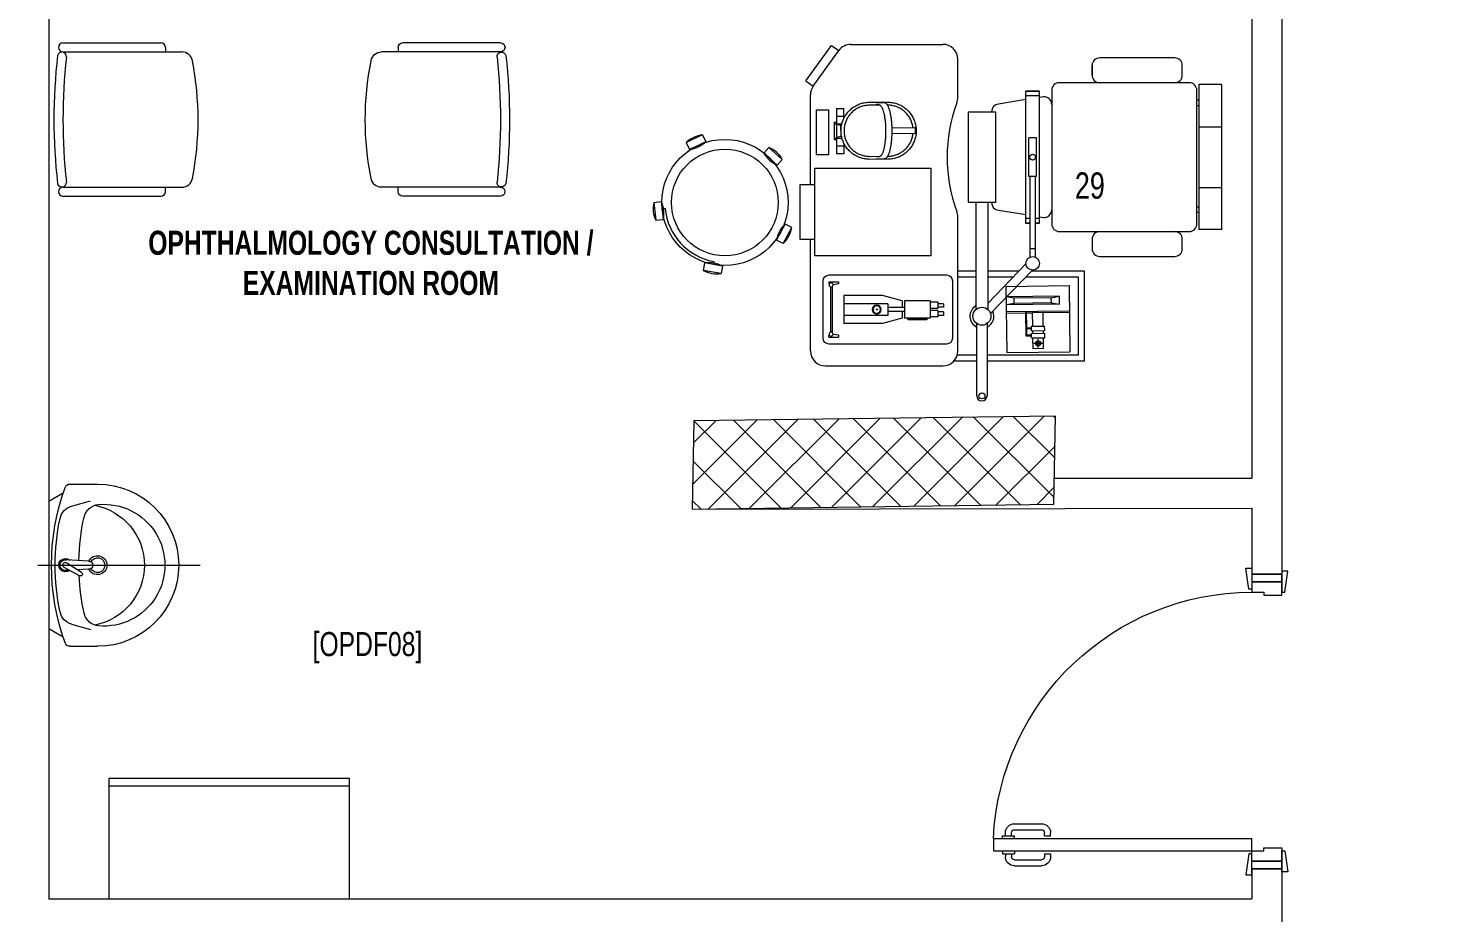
# Model space of a CAD drawing. Extents: x -234346 to 58427, y -132654 to -82394.
# Drawn here: x -61720 to -57017, y -110239 to -107296 of the extents above; entities that cross this region are included whole.
import ezdxf

# ---------------------------------------------------------------- set-up
doc = ezdxf.new("R2010")
doc.units = 0
doc.header["$LTSCALE"] = 8
doc.layers.get('0').update_dxf_attribs({"color": 9, "lineweight": 5})
for name, color, linetype, lineweight in [('72_EGR_BASE_TEXT', 9, 'Continuous', 5), ('72_EGR_EQP_TAG', 9, 'Continuous', 5), ('C-HYDR-CTCH', 9, 'Continuous', 5), ('Hatch', 9, 'Continuous', 5), ('LOADING', 9, 'Continuous', 5), ('SANIT', 9, 'Continuous', 5), ('Structure', 9, 'Continuous', 5), ('Walls', 9, 'Continuous', 5), ('Wooden Joinery', 9, 'Continuous', 5)]:
    doc.layers.add(name, color=color, linetype=linetype, lineweight=lineweight)
doc.layers.add('TME-NON MEDICAL FURNITURE', color=9, linetype='Continuous')
doc.styles.add('X3G_ENTITY_257CFD', font='swisscl.ttf', dxfattribs={"height": 200})
doc.styles.add('X3G_ENTITY_9EC9', font='swisscl.ttf', dxfattribs={"height": 0.2})
doc.styles.add('X3G_ENTITY_9F38', font='swisscl.ttf', dxfattribs={"height": 0.2})

# ---------------------------------------------------------------- blocks, each defined once
blk = doc.blocks.new('A$C72370EFE')
at = {"layer": 'Wooden Joinery'}
for p, q in [((-0.01, -0.04), (-0.02, -0.04)), ((-0.01, -0.03), (-0.01, -0.07)), ((0, -0.03), (-0.01, -0.03)), ((0.04, -0.03), (0.05, -0.03)), ((0.05, -0.03), (0.05, -0.07)), ((0.05, -0.04), (0.06, -0.04)), ((-0.05, -0.07), (-0.05, -0.16)), ((-0.03, -0.07), (-0.03, -0.16)), ((-0.01, -0.06), (-0.02, -0.06)), ((0, -0.07), (-0.01, -0.07)), ((0.04, -0.07), (0.05, -0.07)), ((0.05, -0.06), (0.06, -0.06)), ((0.07, -0.07), (0.07, -0.16)), ((0.09, -0.07), (0.09, -0.16)), ((-0.01, -0.17), (-0.02, -0.17)), ((-0.01, -0.17), (-0.01, -0.19)), ((0.05, -0.17), (0.06, -0.17)), ((0.05, -0.17), (0.05, -0.19)), ((-0.01, -0.19), (-0.02, -0.19)), ((0.05, -0.19), (0.06, -0.19))]:
    blk.add_line(p, q, dxfattribs=at)
for centre, radius, start, end in [((-0.02, -0.07), 0.03, 90, 180), ((0.06, -0.07), 0.03, 0, 90), ((-0.02, -0.07), 0.01, 90, 180), ((0.06, -0.07), 0.01, 0, 90), ((-0.02, -0.16), 0.03, 180, 270), ((-0.02, -0.16), 0.01, 180, 270), ((0.06, -0.16), 0.01, 270, 0), ((0.06, -0.16), 0.03, 270, 0)]:
    blk.add_arc(centre, radius, start, end, dxfattribs=at)
blk = doc.blocks.new('A$C5DAD61B4')
at = {"layer": 'Wooden Joinery'}
for points in [[(80, 959.1), (80, 969.1), (10, 979.1), (10, 959.1)], [(940, 959.1), (940, 969.1), (1010, 979.1), (1010, 959.1)], [(70, 859.1), (70, 849.1), (0, 839.1), (0, 859.1)], [(120, 859.1), (120, 0), (80, 0), (80, 859.1)], [(950, 859.1), (950, 849.1), (1020, 839.1), (1020, 859.1)]]:
    blk.add_lwpolyline(points, close=True, dxfattribs=at)
for points in [[(45, 859.1), (45, 959.1), (20, 959.1), (20, 859.1), (45, 859.1)], [(45, 859.1), (80, 859.1), (80, 899.1), (90, 899.1), (90, 959.1), (45, 959.1), (45, 859.1)], [(975, 859.1), (940, 859.1), (940, 899.1), (930, 899.1), (930, 959.1), (975, 959.1), (975, 859.1)], [(975, 859.1), (975, 959.1), (1000, 959.1), (1000, 859.1), (975, 859.1)]]:
    blk.add_lwpolyline(points, dxfattribs=at)
blk.add_arc((80, 859.1), 860, 272.666, 0, dxfattribs=at)
at = {"layer": 'Wooden Joinery', "xscale": 999.9999999998854, "yscale": 999.9999999998854, "zscale": 999.9999999998854, "rotation": 180}
blk.add_blockref('A$C72370EFE', (120, 0), dxfattribs=at)
blk = doc.blocks.new('A$C47696aed')
at = {"layer": 'Hatch'}
h = blk.add_hatch(dxfattribs=at)
h.set_pattern_fill('ANSI37', color=256, scale=30)
h.paths.add_polyline_path([(50952.7, 21917.9), (50348.7, 21909.7), (50352.6, 21621.3), (50956.6, 21629.5)])
h.paths.add_polyline_path([(43791.9, 21910.1), (43208.4, 21904.7), (43188.5, 21613.3), (43772, 21618.7)])
h.paths.add_polyline_path([(29414.9, 21902.8), (28815.8, 21898.7), (28810.1, 21605.6), (29409.2, 21609.7)])
h.paths.add_polyline_path([(36600.2, 21904.9), (35999, 21897.4), (35990.7, 21611.8), (36591.9, 21619.3)])
h.paths.add_polyline_path([(22195.7, 21912), (21589.3, 21890.2), (21603.8, 21597.6), (22210.2, 21619.5)])
h.paths.add_polyline_path([(15459.1, 21901.7), (14237.2, 21925.6), (14230.7, 21629.5), (15452.7, 21605.5)])
h.paths.add_polyline_path([(15473.2, 14701.6), (14258.2, 14685.8), (14244.7, 14393.4), (15459.7, 14409.1)])
h.paths.add_polyline_path([(15447.1, 7508.4), (14244, 7492.4), (14238.3, 7199.4), (15441.4, 7215.3)])
h.paths.add_polyline_path([(15465.6, 309.7), (14269, 298.3), (14271.8, 3.8), (15468.5, 15.2)])
h.paths.add_polyline_path([(7830.6, 311.8), (7227.1, 308.1), (7237.7, 22.6), (7841.3, 26.3)])
h.paths.add_polyline_path([(7815.2, 7509.8), (7218.4, 7511.4), (7218.2, 7210.2), (7815.1, 7208.6)])
h.paths.add_polyline_path([(7825.1, 14699.4), (7205.8, 14700.6), (7195.2, 14397.6), (7814.5, 14396.4)])
h.paths.add_polyline_path([(7801.7, 21878.7), (7201.1, 21893.2), (7197.5, 21603.6), (7798.1, 21589.1)])
h.paths.add_polyline_path([(602.6, 21876.9), (0, 21899.6), (1.9, 21611.2), (604.5, 21588.5)])
h.paths.add_polyline_path([(610.4, 7498.6), (8.3, 7491.6), (11.7, 7200), (613.7, 7206.9)])
h.paths.add_polyline_path([(627.9, 303.9), (29.5, 302.9), (34.3, 2.3), (632.7, 3.3)])
h.paths.add_polyline_path([(22214.6, 317.2), (21608.9, 304.3), (21614.6, 3.1), (22220.3, 16)])
h.paths.add_polyline_path([(22208.1, 7509.7), (21613.7, 7492.1), (21615.8, 7195.5), (22210.2, 7213.1)])
h.paths.add_polyline_path([(22199.3, 14717.7), (21600.4, 14710), (21604.4, 14409.9), (22203.4, 14417.6)])
h.paths.add_polyline_path([(29399.7, 14702.4), (28797.7, 14707.1), (28802, 14415), (29403.9, 14410.3)])
h.paths.add_polyline_path([(29403.4, 7519.8), (28799.6, 7502.2), (28813, 7202.1), (29413.1, 7223.2)])
h.paths.add_polyline_path([(29419.5, 303.8), (28815.7, 310.4), (28813.3, 24.7), (29417.2, 18.1)])
h.paths.add_polyline_path([(36618, 314.2), (36020.7, 299.7), (36029.7, 0), (36627, 14.6)])
h.paths.add_polyline_path([(36610.7, 7502.6), (36009.5, 7504.5), (36010.6, 7207.3), (36611.9, 7205.4)])
h.paths.add_polyline_path([(36574.3, 14706.4), (35993.4, 14711.1), (36013.1, 14421.3), (36594, 14416.6)])
h.paths.add_polyline_path([(43777.6, 14705.7), (43180, 14719.4), (43182, 14427.5), (43779.6, 14413.8)])
h.paths.add_polyline_path([(43778.6, 7507.1), (43210.2, 7499.5), (43212, 7205.4), (43780.5, 7213)])
h.paths.add_polyline_path([(43815.7, 310), (43210.4, 307.3), (43211.8, 2.8), (43817, 5.4)])
h.paths.add_polyline_path([(50989.9, 309.5), (50401.9, 325.5), (50388.7, 18.3), (50976.7, 2.3)])
h.paths.add_polyline_path([(50974.1, 7508.9), (50370.9, 7510), (50368.9, 7213.4), (50972.2, 7212.3)])
at = {"layer": 'C-HYDR-CTCH', "color": 4, "elevation": 301952, "flags": 128}
blk.add_lwpolyline([(14244.1, 7493.3), (14238.3, 7199.4), (15441.4, 7215.3), (15447.1, 7508.4), (14243.5, 7492.4)], dxfattribs=at)
blk = doc.blocks.new('lav-manta 60')
at = {"layer": 'SANIT'}
for p, q in [((-0.2658, -0.0529), (-0.2358, 0)), ((-0.2358, 0), (0.2358, 0)), ((0, 0.04), (0, -0.56)), ((0.2658, -0.0529), (0.2358, 0)), ((-0.3, -0.0789), (-0.3, -0.18)), ((-0.2185, -0.0841), (-0.2383, -0.1537)), ((-0.015, -0.1473), (-0.0199, -0.064)), ((0.0274, -0.121), (-0.0078, -0.0673)), ((0.0389, -0.1142), (0.0087, -0.0575)), ((0.0191, -0.077), (0.0199, -0.064)), ((0.2185, -0.0841), (0.2383, -0.1537)), ((0.3, -0.0789), (0.3, -0.18)), ((0.015, -0.1473), (0.0174, -0.1057))]:
    blk.add_line(p, q, dxfattribs=at)
for centre, radius, start, end in [((0, -0.8557), 0.8457, 70.1771, 109.8229), ((-0.1608, -0.1006), 0.06, 101.8086, 164.0794), ((0, -0.8696), 0.8457, 78.1914, 101.8086), ((0, -0.0617), 0.025, 320.7474, 220.368), ((0, -0.0617), 0.02, 353.2671, 186.682), ((0, -0.0617), 0.00966, 25.4127, 215.9577), ((0.1608, -0.1006), 0.06, 15.9206, 78.1914), ((-0.28, -0.0789), 0.02, 109.8229, 180), ((0.28, -0.0789), 0.02, 0, 70.1771), ((-0.1645, -0.189), 0.06, 102.0883, 174.8142), ((0, -0.9572), 0.8457, 91.1572, 102.0883), ((0, -0.18), 0.035, 115.3106, 64.6894), ((0, -0.18), 0.0275, 117.1496, 62.8504), ((0, -0.1473), 0.015, 180, 0), ((0, -0.9572), 0.8457, 88.5486, 88.844), ((0.0332, -0.1176), 0.00666, 210.6852, 30.6852), ((0, -0.9572), 0.8457, 77.9117, 87.4274), ((0.1645, -0.189), 0.06, 5.1858, 77.9117), ((0, -0.18), 0.3, 180, 0), ((0, -0.2039), 0.2252, 174.8142, 5.1858), ((0, -0.1282), 0.2252, 190.6097, 349.3903)]:
    blk.add_arc(centre, radius, start, end, dxfattribs=at)
blk = doc.blocks.new('GF21027-P')
at = {"layer": 'LOADING'}
for p, q in [((0.4, 0.4), (-0.4, 0.4)), ((-0.4, 0.4), (-0.4, 0)), ((0.4, 0), (0.4, 0.4)), ((-0.4, 0.025), (0.4, 0.025)), ((-0.4, 0), (0.4, 0))]:
    blk.add_line(p, q, dxfattribs=at)
blk = doc.blocks.new('ME12326-P')
for p, q in [((0, 0.22), (0, 0)), ((0, 0.22), (0.21, 0.22)), ((0.21, 0.22), (0.21, 0)), ((0.027, 0.1807), (0, 0.1852)), ((0.1775, 0.1852), (0, 0.1852)), ((0.027, 0.1635), (0, 0.159)), ((0.1775, 0.159), (0, 0.159)), ((0.1505, 0.1807), (0.027, 0.1807)), ((0.027, 0.1635), (0.027, 0.1807)), ((0.1505, 0.1635), (0.027, 0.1635)), ((0.1505, 0.1807), (0.1775, 0.1852)), ((0.1505, 0.1635), (0.1505, 0.1807)), ((0.1505, 0.1635), (0.1775, 0.159)), ((0.1775, 0.159), (0.1775, 0.1852)), ((0.21, 0.1355), (0, 0.1355)), ((0.0648, 0.1301), (0, 0.1301)), ((0.0648, 0.0536), (0.0648, 0.1355)), ((0.0679, 0.0806), (0.0679, 0.1355)), ((0.0875, 0.1301), (0.0679, 0.1301)), ((0.0875, 0.0867), (0.0875, 0.1327)), ((0.0875, 0.1327), (0.1225, 0.1327)), ((0.1225, 0.0867), (0.1225, 0.1327)), ((0.21, 0.1301), (0.1225, 0.1301)), ((0.0831, 0.0806), (0.0648, 0.0806)), ((0.0831, 0.0776), (0.0648, 0.0776)), ((0.0831, 0.0567), (0.0648, 0.0567)), ((0.0831, 0.0536), (0.0648, 0.0536)), ((0.0679, 0.0567), (0.0679, 0.0776)), ((0.0831, 0.0715), (0.0831, 0.0867)), ((0.0831, 0.0867), (0.1269, 0.0867)), ((0.0831, 0.0715), (0.1269, 0.0715)), ((0.0831, 0.0476), (0.0831, 0.0628)), ((0.0831, 0.0628), (0.1269, 0.0628)), ((0.0831, 0.0476), (0.1269, 0.0476)), ((0.0875, 0.0628), (0.0875, 0.0715)), ((0.0875, 0.0116), (0.0875, 0.0476)), ((0.1225, 0.0628), (0.1225, 0.0715)), ((0.1225, 0.0116), (0.1225, 0.0476)), ((0.1269, 0.0715), (0.1269, 0.0867)), ((0.1269, 0.0476), (0.1269, 0.0628)), ((0, 0), (0.21, 0)), ((0.1225, 0.0116), (0.0875, 0.0116)), ((0.1192, 0.0291), (0.0908, 0.0291)), ((0.105, 0.0152), (0.105, 0.0435))]:
    blk.add_line(p, q)
for radius in [0.00847, 0.00758, 0.00267]:
    blk.add_circle((0.105, 0.0293), radius)
blk = doc.blocks.new('ME12281-P')
for p, q in [((0.0354, 0.2953), (0.0354, 0.1053)), ((0.4454, 0.3153), (0.0554, 0.3153)), ((0.414, 0.2923), (0.414, 0.2855)), ((0.4469, 0.2923), (0.414, 0.2923)), ((0.414, 0.2855), (0.4325, 0.283)), ((0.4469, 0.2855), (0.4447, 0.2855)), ((0.4469, 0.2923), (0.4469, 0.2855)), ((0.4654, 0.1053), (0.4654, 0.2953)), ((0.2028, 0.2289), (0.2676, 0.2473)), ((0.2676, 0.2473), (0.3961, 0.2473)), ((0.3961, 0.2473), (0.3961, 0.1533)), ((0.4356, 0.2759), (0.4356, 0.124)), ((0.4412, 0.2759), (0.4412, 0.1246)), ((0.0648, 0.2198), (0.0845, 0.2198)), ((0.0648, 0.2198), (0.0648, 0.2083)), ((0.0648, 0.2083), (0.0845, 0.2083)), ((0.0648, 0.1922), (0.0648, 0.1808)), ((0.0648, 0.1922), (0.0845, 0.1922)), ((0.0845, 0.2243), (0.1099, 0.2243)), ((0.0845, 0.2243), (0.0845, 0.2037)), ((0.0845, 0.2037), (0.1099, 0.2037)), ((0.0845, 0.1968), (0.0845, 0.1762)), ((0.0845, 0.1968), (0.1099, 0.1968)), ((0.1099, 0.2289), (0.1953, 0.2289)), ((0.1099, 0.2289), (0.1099, 0.1716)), ((0.1953, 0.2289), (0.1953, 0.1716)), ((0.1953, 0.2071), (0.2504, 0.2071)), ((0.1953, 0.1934), (0.2504, 0.1934)), ((0.2028, 0.2289), (0.2028, 0.2071)), ((0.2028, 0.1934), (0.2028, 0.1716)), ((0.2504, 0.2198), (0.3961, 0.2198)), ((0.2504, 0.2198), (0.2504, 0.1808)), ((0.2851, 0.2009), (0.2851, 0.1996)), ((0.2851, 0.2009), (0.2892, 0.2009)), ((0.2851, 0.1996), (0.2892, 0.1996)), ((0.2892, 0.2009), (0.2892, 0.1996)), ((0.0648, 0.1808), (0.0845, 0.1808)), ((0.0845, 0.1762), (0.1099, 0.1762)), ((0.1099, 0.1716), (0.1953, 0.1716)), ((0.1211, 0.1692), (0.1211, 0.166)), ((0.1211, 0.1692), (0.184, 0.1692)), ((0.1211, 0.166), (0.184, 0.166)), ((0.184, 0.1692), (0.184, 0.166)), ((0.2028, 0.1716), (0.2676, 0.1533)), ((0.2504, 0.1808), (0.3961, 0.1808)), ((0.2676, 0.1533), (0.3961, 0.1533)), ((0.414, 0.1151), (0.4325, 0.1175)), ((0.414, 0.1151), (0.414, 0.1082)), ((0.4469, 0.1082), (0.414, 0.1082)), ((0.4469, 0.1151), (0.4447, 0.1151)), ((0.4469, 0.1082), (0.4469, 0.1151)), ((0.0554, 0.0853), (0.4454, 0.0853))]:
    blk.add_line(p, q)
for centre, radius in [((0.439, 0.2821), 0.00657), ((0.2871, 0.2003), 0.0149), ((0.2871, 0.2003), 0.0125), ((0.439, 0.1184), 0.00657)]:
    blk.add_circle(centre, radius)
for centre, start, end in [((0.0554, 0.2953), 90, 180), ((0.4454, 0.2953), 0, 90), ((0.0554, 0.1053), 180, 270), ((0.4454, 0.1053), 270, 0)]:
    blk.add_arc(centre, 0.02, start, end)
blk = doc.blocks.new('ME18014A-P')
for p, q in [((-0.6447, 1.2847), (-0.2727, 1.2847)), ((-0.0927, 1.2847), (0.2071, 1.2847)), ((0.2537, 1.2997), (0.2362, 1.2753)), ((0.2362, 1.2753), (0.3544, 1.1908)), ((0.2362, 1.2753), (0.3544, 1.1908)), ((0.2537, 1.2997), (0.3719, 1.2152)), ((-0.6947, 1.2347), (-0.6947, 0.8447)), ((0.3719, 1.2152), (0.3544, 1.1908)), ((0.3753, 1.1501), (0.3753, 0.8447)), ((-0.6792, 0.7317), (-0.6792, 0.8085)), ((-0.6592, 0.7317), (-0.6592, 0.7968)), ((-0.6447, 0.7947), (-0.1986, 0.7947)), ((-0.3992, 0.7347), (-0.3992, 0.7947)), ((-0.3792, 0.7347), (-0.3792, 0.7947)), ((0.1986, 0.7947), (0.3253, 0.7947)), ((-0.7944, 0.7317), (-0.5539, 0.7317)), ((-0.15, 0.7347), (-0.5068, 0.7347)), ((-0.5539, 0.6977), (-0.7944, 0.6977)), ((-0.6792, 0.3732), (-0.6792, 0.6977)), ((-0.6592, 0.3932), (-0.6592, 0.6977)), ((-0.3759, 0.5465), (-0.5208, 0.6859)), ((-0.15, 0.6947), (-0.5068, 0.6947)), ((-0.3551, 0.5682), (-0.4867, 0.6947)), ((-0.3992, 0.6105), (-0.3992, 0.6947)), ((-0.3792, 0.5913), (-0.3792, 0.6947)), ((-0.1765, 0.6594), (-0.1913, 0.5686)), ((-0.15, 0.6826), (-0.1512, 0.6826)), ((0.1512, 0.6826), (0.15, 0.6826)), ((0.1913, 0.5686), (0.1765, 0.6594)), ((-0.3992, 0.3932), (-0.3992, 0.5689)), ((-0.2198, 0.5686), (-0.2198, 0.5554)), ((-0.2198, 0.5686), (0.2198, 0.5686)), ((-0.2198, 0.5554), (-0.2198, 0.5686)), ((-0.2044, 0.5554), (-0.2044, 0.5686)), ((0.2044, 0.5236), (0.2044, 0.5686)), ((0.2198, 0.5686), (0.2198, 0.5236)), ((0.2198, 0.5236), (0.2198, 0.5686)), ((-0.3792, 0.3732), (-0.3792, 0.5496)), ((-0.0644, 0.5554), (-0.3331, 0.5554)), ((-0.3326, 0.5361), (-0.0644, 0.5361)), ((-0.3037, 0.5554), (-0.3037, 0.5361)), ((-0.2198, 0.5361), (-0.2198, 0.5236)), ((-0.2198, 0.5236), (-0.2198, 0.5361)), ((-0.2198, 0.5236), (0.2198, 0.5236)), ((-0.2044, 0.5236), (-0.2044, 0.5361)), ((-0.1986, 0.5236), (-0.2008, 0.5102)), ((-0.0644, 0.5586), (0.0644, 0.5586)), ((-0.0644, 0.5336), (-0.0644, 0.5586)), ((-0.0644, 0.5336), (0.0644, 0.5336)), ((0.0644, 0.5336), (0.0644, 0.5586)), ((0.2008, 0.5102), (0.1986, 0.5236)), ((0.2223, 0.4826), (-0.2223, 0.4826)), ((-0.2477, 0.4572), (-0.2477, 0.0254)), ((0.2476, 0.0254), (0.2476, 0.4572)), ((-0.6592, 0.3932), (-0.3992, 0.3932)), ((-0.6792, 0.3732), (-0.3792, 0.3732)), ((-0.2731, 0.3484), (-0.3048, 0.3484)), ((0.273, 0.3484), (0.3048, 0.3484)), ((0.3048, 0.3484), (0.273, 0.3484)), ((-0.3302, 0.323), (-0.3302, 0.0738)), ((0.3302, 0.0738), (0.3302, 0.323)), ((-0.3048, 0.0484), (-0.2731, 0.0484)), ((0.273, 0.0484), (0.3048, 0.0484)), ((-0.2223, 0), (0.2223, 0)), ((-0.1841, -0.0063), (-0.1841, 0)), ((-0.1651, 0), (-0.1651, -0.0063)), ((0.1714, 0), (0.1714, -0.0063)), ((0.1905, 0), (0.1905, -0.0063)), ((-0.2413, -0.0826), (-0.2413, -0.0063)), ((0.2413, -0.0063), (-0.2413, -0.0063)), ((-0.1016, -0.0826), (-0.1016, -0.0063)), ((0.1011, -0.0063), (0.1011, -0.0826)), ((0.2413, -0.0826), (0.2413, -0.0063)), ((-0.2413, -0.0826), (0.2413, -0.0826))]:
    blk.add_line(p, q)
for points in [[(-0.2727, 1.2703), (-0.0927, 1.2703), (-0.0927, 1.3203), (-0.2727, 1.3203)], [(-0.3289, 0.8843), (-0.3289, 1.2703), (-0.0364, 1.2703), (-0.0364, 0.8843)], [(-0.15, 0.6686), (0.15, 0.6686), (0.15, 0.7607), (-0.15, 0.7607)]]:
    blk.add_lwpolyline(points, close=True)
for centre, radius in [((-0.7944, 0.7147), 0.01), ((-0.5292, 0.7147), 0.03), ((-0.3535, 0.5457), 0.0225), ((0, 0.5461), 0.00979)]:
    blk.add_circle(centre, radius)
for centre, radius, start, end in [((-0.6447, 1.2347), 0.05, 90, 180), ((0.2071, 1.2347), 0.05, 54.4343, 90), ((0.3253, 1.1501), 0.05, 0, 54.4343), ((-0.6447, 0.8447), 0.05, 180, 270), ((0, 0.313), 0.5175, 69.5195, 110.4805), ((0.3253, 0.8447), 0.05, 270, 0), ((-0.5292, 0.7147), 0.04, 30, 154.8331), ((-0.1986, 0.8447), 0.05, 270, 290.4805), ((0.1986, 0.8447), 0.05, 249.5195, 270), ((-0.7944, 0.7147), 0.017, 90, 270), ((-0.5292, 0.7147), 0.04, 205.1669, 294.1023), ((-0.1512, 0.6572), 0.0254, 90, 175.0303), ((0.1512, 0.6572), 0.0254, 4.9697, 90), ((-0.2223, 0.4572), 0.0254, 90, 180), ((-0.1755, 0.508), 0.0254, 175.0303, 270), ((0.1755, 0.508), 0.0254, 270, 4.9697), ((0.2223, 0.4572), 0.0254, 0, 90), ((-0.3048, 0.323), 0.0254, 90, 180), ((-0.2731, 0.323), 0.0254, 0, 90), ((0.273, 0.323), 0.0254, 90, 180), ((0.3048, 0.323), 0.0254, 0, 90), ((-0.3048, 0.0738), 0.0254, 180, 270), ((-0.2731, 0.0738), 0.0254, 270, 0), ((0.273, 0.0738), 0.0254, 180, 270), ((0.3048, 0.0738), 0.0254, 270, 0), ((-0.2223, 0.0254), 0.0254, 180, 270), ((0.2223, 0.0254), 0.0254, 270, 0)]:
    blk.add_arc(centre, radius, start, end)
blk = doc.blocks.new('ME12818-P')
for p, q in [((-0.0723, 0.1635), (0.0777, 0.1635)), ((-0.0723, 0.1635), (-0.0723, 0.1385)), ((-0.0468, 0.1635), (-0.0468, 0.1385)), ((-0.0262, 0.1712), (0.0316, 0.1712)), ((-0.0262, 0.1712), (-0.0262, 0.1635)), ((-0.0212, 0.1712), (-0.0212, 0.145)), ((-0.0148, 0.1485), (-0.0184, 0.1635)), ((0.0202, 0.1485), (-0.0148, 0.1485)), ((-0.0123, 0.1485), (-0.0123, 0.1471)), ((0.0177, 0.1471), (0.0177, 0.1485)), ((0.0238, 0.1635), (0.0202, 0.1485)), ((0.0266, 0.1712), (0.0266, 0.145)), ((0.0316, 0.1712), (0.0316, 0.1635)), ((0.0521, 0.1635), (0.0521, 0.1385)), ((0.0777, 0.1635), (0.0777, 0.1385)), ((-0.0389, 0.1385), (-0.0723, 0.1385)), ((0.0777, 0.1385), (0.0442, 0.1385)), ((-0.0923, 0.0534), (-0.0923, -0.0066)), ((-0.0823, 0.018), (-0.0823, 0.0534)), ((0.0877, 0.0534), (0.0877, 0.018)), ((0.0977, -0.0066), (0.0977, 0.0534)), ((-0.0913, 0.0311), (-0.0913, 0.0053)), ((-0.0833, 0.0208), (-0.0833, 0.0311)), ((0.0887, 0.0311), (0.0887, 0.0208)), ((0.0967, 0.0053), (0.0967, 0.0311)), ((-0.0823, -0.0066), (-0.0823, -0.006)), ((-0.0053, -0.0205), (0.0107, -0.0205)), ((0.0877, -0.0061), (0.0877, -0.0066)), ((-0.0053, -0.0996), (-0.0058, -0.0996)), ((0.0107, -0.0996), (-0.0053, -0.0996)), ((0.0111, -0.0996), (0.0107, -0.0996))]:
    blk.add_line(p, q)
at = {"flags": 128}
for points in [[(0.0977, 0.0534), (0.0976, 0.0572), (0.0974, 0.061), (0.097, 0.0648), (0.0965, 0.0685), (0.0958, 0.0723), (0.095, 0.076), (0.094, 0.0796), (0.0929, 0.0833), (0.0916, 0.0869), (0.0902, 0.0904), (0.0886, 0.0939), (0.087, 0.0973), (0.0851, 0.1006), (0.0832, 0.1038), (0.0811, 0.107), (0.0789, 0.1101), (0.0766, 0.1131), (0.0741, 0.116), (0.0716, 0.1188), (0.0689, 0.1215), (0.0661, 0.1241), (0.0632, 0.1266), (0.0602, 0.129), (0.0572, 0.1312), (0.054, 0.1333), (0.0508, 0.1353), (0.0475, 0.1372), (0.0441, 0.1389), (0.0406, 0.1405), (0.0371, 0.1419), (0.0335, 0.1432), (0.0299, 0.1444), (0.0263, 0.1454), (0.0226, 0.1463), (0.0188, 0.147), (0.0151, 0.1476), (0.0113, 0.148), (0.0075, 0.1483), (0.0037, 0.1484), (-0.0001, 0.1483), (-0.0039, 0.1482), (-0.0077, 0.1478), (-0.0114, 0.1473), (-0.0152, 0.1467), (-0.0189, 0.1459), (-0.0226, 0.145), (-0.0262, 0.1439), (-0.0298, 0.1427), (-0.0334, 0.1413), (-0.0368, 0.1398), (-0.0403, 0.1381), (-0.0436, 0.1363), (-0.0469, 0.1344), (-0.0501, 0.1324), (-0.0532, 0.1302), (-0.0562, 0.1279), (-0.0592, 0.1255), (-0.062, 0.1229), (-0.0647, 0.1203), (-0.0674, 0.1176), (-0.0699, 0.1147), (-0.0723, 0.1118), (-0.0745, 0.1087), (-0.0767, 0.1056), (-0.0787, 0.1024), (-0.0806, 0.0991), (-0.0824, 0.0957), (-0.084, 0.0923), (-0.0855, 0.0888), (-0.0868, 0.0852), (-0.088, 0.0816), (-0.0891, 0.078), (-0.09, 0.0743), (-0.0907, 0.0705), (-0.0914, 0.0668), (-0.0918, 0.063), (-0.0921, 0.0592), (-0.0923, 0.0554), (-0.0923, 0.0534)], [(-0.0823, 0.0534), (-0.0822, 0.0568), (-0.082, 0.0602), (-0.0817, 0.0636), (-0.0812, 0.0669), (-0.0806, 0.0703), (-0.0799, 0.0736), (-0.079, 0.0769), (-0.078, 0.0801), (-0.0769, 0.0833), (-0.0756, 0.0865), (-0.0742, 0.0896), (-0.0727, 0.0926), (-0.0711, 0.0956), (-0.0693, 0.0985), (-0.0675, 0.1014), (-0.0655, 0.1041), (-0.0634, 0.1068), (-0.0612, 0.1094), (-0.0589, 0.1119), (-0.0565, 0.1144), (-0.054, 0.1167), (-0.0515, 0.1189), (-0.0488, 0.121), (-0.0461, 0.123), (-0.0432, 0.1249), (-0.0403, 0.1267), (-0.0374, 0.1284), (-0.0343, 0.1299), (-0.0313, 0.1313), (-0.0281, 0.1326), (-0.0249, 0.1338), (-0.0217, 0.1348), (-0.0184, 0.1357), (-0.0151, 0.1365), (-0.0118, 0.1371), (-0.0084, 0.1377), (-0.005, 0.138), (-0.0016, 0.1383), (0.0018, 0.1384), (0.0052, 0.1383), (0.0086, 0.1382), (0.012, 0.1379), (0.0153, 0.1374), (0.0187, 0.1369), (0.022, 0.1362), (0.0253, 0.1353), (0.0286, 0.1344), (0.0318, 0.1333), (0.0349, 0.132), (0.0381, 0.1307), (0.0411, 0.1292), (0.0441, 0.1276), (0.0471, 0.1259), (0.0499, 0.1241), (0.0527, 0.1221), (0.0554, 0.1201), (0.058, 0.1179), (0.0606, 0.1156), (0.063, 0.1133), (0.0654, 0.1108), (0.0676, 0.1082), (0.0698, 0.1056), (0.0718, 0.1029), (0.0737, 0.1001), (0.0755, 0.0972), (0.0772, 0.0943), (0.0788, 0.0912), (0.0803, 0.0882), (0.0816, 0.085), (0.0828, 0.0819), (0.0839, 0.0786), (0.0848, 0.0754), (0.0856, 0.0721), (0.0863, 0.0687), (0.0868, 0.0654), (0.0873, 0.062), (0.0875, 0.0586), (0.0877, 0.0552), (0.0877, 0.0534)], [(-0.0913, 0.0053), (-0.0912, 0.004), (-0.0909, 0.0028), (-0.0905, 0.0016), (-0.0898, 0.0005), (-0.089, -0.0007), (-0.0881, -0.0017), (-0.0871, -0.0028), (-0.0859, -0.0038), (-0.0845, -0.0047), (-0.0831, -0.0057), (-0.0815, -0.0066), (-0.0798, -0.0075), (-0.078, -0.0083), (-0.076, -0.0092), (-0.0739, -0.01), (-0.0718, -0.0108), (-0.0695, -0.0116), (-0.067, -0.0123), (-0.0645, -0.013), (-0.0619, -0.0137), (-0.0592, -0.0144), (-0.0563, -0.015), (-0.0534, -0.0156), (-0.0504, -0.0162), (-0.0473, -0.0167), (-0.0442, -0.0172), (-0.0409, -0.0177), (-0.0376, -0.0181), (-0.0343, -0.0185), (-0.0308, -0.0189), (-0.0274, -0.0192), (-0.0238, -0.0195), (-0.0203, -0.0198), (-0.0167, -0.02), (-0.013, -0.0202), (-0.0094, -0.0203), (-0.0057, -0.0204), (-0.002, -0.0205), (0.0017, -0.0205), (0.0054, -0.0205), (0.0091, -0.0204), (0.0128, -0.0204), (0.0164, -0.0202), (0.0201, -0.0201), (0.0237, -0.0199), (0.0273, -0.0196), (0.0309, -0.0194), (0.0344, -0.0191), (0.0378, -0.0187), (0.0412, -0.0183), (0.0446, -0.0179), (0.0478, -0.0175), (0.051, -0.017), (0.0542, -0.0165), (0.0572, -0.0159), (0.0602, -0.0153), (0.063, -0.0147), (0.0658, -0.0141), (0.0685, -0.0134), (0.0711, -0.0127), (0.0735, -0.012), (0.0759, -0.0112), (0.0782, -0.0104), (0.0803, -0.0096), (0.0823, -0.0088), (0.0842, -0.008), (0.086, -0.0071), (0.0876, -0.0062), (0.0892, -0.0052), (0.0906, -0.0043), (0.0918, -0.0033), (0.093, -0.0023), (0.094, -0.0012), (0.0948, -0.0002), (0.0955, 0.001), (0.0961, 0.0022), (0.0965, 0.0034), (0.0967, 0.0046), (0.0967, 0.0053)], [(-0.0833, 0.0208), (-0.0833, 0.0202), (-0.0831, 0.0195), (-0.0829, 0.0189), (-0.0825, 0.0182), (-0.082, 0.0175), (-0.0813, 0.0167), (-0.0805, 0.016), (-0.0796, 0.0152), (-0.0785, 0.0144), (-0.0773, 0.0136), (-0.076, 0.0128), (-0.0745, 0.012), (-0.0729, 0.0113), (-0.0711, 0.0105), (-0.0692, 0.0098), (-0.0672, 0.009), (-0.0651, 0.0083), (-0.0629, 0.0077), (-0.0606, 0.007), (-0.0581, 0.0064), (-0.0556, 0.0057), (-0.053, 0.0052), (-0.0502, 0.0046), (-0.0474, 0.0041), (-0.0445, 0.0036), (-0.0416, 0.0031), (-0.0385, 0.0027), (-0.0354, 0.0022), (-0.0322, 0.0019), (-0.029, 0.0015), (-0.0257, 0.0012), (-0.0224, 0.0009), (-0.019, 0.0007), (-0.0156, 0.0005), (-0.0122, 0.0003), (-0.0087, 0.0002), (-0.0052, 0.0001), (-0.0017, 0), (0.0017, 0), (0.0052, 0), (0.0087, 0), (0.0122, 0.0001), (0.0157, 0.0002), (0.0191, 0.0004), (0.0226, 0.0006), (0.026, 0.0008), (0.0293, 0.0011), (0.0326, 0.0014), (0.0359, 0.0017), (0.0391, 0.002), (0.0422, 0.0024), (0.0453, 0.0029), (0.0483, 0.0033), (0.0513, 0.0038), (0.0541, 0.0043), (0.0569, 0.0049), (0.0596, 0.0054), (0.0622, 0.006), (0.0647, 0.0067), (0.067, 0.0073), (0.0693, 0.008), (0.0715, 0.0087), (0.0736, 0.0094), (0.0755, 0.0101), (0.0773, 0.0109), (0.079, 0.0116), (0.0806, 0.0124), (0.082, 0.0132), (0.0833, 0.014), (0.0844, 0.0147), (0.0854, 0.0155), (0.0863, 0.0163), (0.087, 0.0171), (0.0876, 0.0178), (0.0881, 0.0185), (0.0884, 0.0192), (0.0886, 0.0198), (0.0887, 0.0204), (0.0887, 0.0208)], [(-0.0923, -0.0066), (-0.0922, -0.0104), (-0.092, -0.0142), (-0.0916, -0.018), (-0.0911, -0.0217), (-0.0904, -0.0255), (-0.0896, -0.0292), (-0.0886, -0.0329), (-0.0875, -0.0365), (-0.0862, -0.0401), (-0.0848, -0.0436), (-0.0833, -0.0471), (-0.0816, -0.0505), (-0.0797, -0.0538), (-0.0778, -0.0571), (-0.0757, -0.0603), (-0.0735, -0.0633), (-0.0712, -0.0663), (-0.0687, -0.0693), (-0.0662, -0.0721), (-0.0635, -0.0748), (-0.0607, -0.0774), (-0.0578, -0.0798), (-0.0549, -0.0822), (-0.0518, -0.0844), (-0.0486, -0.0866), (-0.0454, -0.0885), (-0.0421, -0.0904), (-0.0387, -0.0921), (-0.0352, -0.0937), (-0.0317, -0.0952), (-0.0282, -0.0965), (-0.0245, -0.0976), (-0.0209, -0.0986), (-0.0172, -0.0995), (-0.0135, -0.1002), (-0.0097, -0.1008), (-0.0059, -0.1012), (-0.0021, -0.1015), (0.0017, -0.1016), (0.0055, -0.1016), (0.0093, -0.1014), (0.013, -0.101), (0.0168, -0.1006), (0.0206, -0.0999), (0.0243, -0.0991), (0.028, -0.0982), (0.0316, -0.0971), (0.0352, -0.0959), (0.0387, -0.0945), (0.0422, -0.093), (0.0456, -0.0913), (0.049, -0.0896), (0.0523, -0.0876), (0.0555, -0.0856), (0.0586, -0.0834), (0.0616, -0.0811), (0.0646, -0.0787), (0.0674, -0.0762), (0.0701, -0.0735), (0.0727, -0.0708), (0.0753, -0.0679), (0.0776, -0.065), (0.0799, -0.0619), (0.0821, -0.0588), (0.0841, -0.0556), (0.086, -0.0523), (0.0878, -0.0489), (0.0894, -0.0455), (0.0909, -0.042), (0.0922, -0.0384), (0.0934, -0.0348), (0.0945, -0.0312), (0.0954, -0.0275), (0.0961, -0.0238), (0.0967, -0.02), (0.0972, -0.0162), (0.0975, -0.0125), (0.0977, -0.0087), (0.0977, -0.0066)], [(-0.0073, -0.091), (-0.0099, -0.0907), (-0.0133, -0.0901), (-0.0166, -0.0894), (-0.0199, -0.0886), (-0.0232, -0.0876), (-0.0264, -0.0865), (-0.0296, -0.0853), (-0.0327, -0.0839), (-0.0357, -0.0824), (-0.0387, -0.0808), (-0.0417, -0.0791), (-0.0445, -0.0773), (-0.0473, -0.0753), (-0.05, -0.0733), (-0.0527, -0.0711), (-0.0552, -0.0689), (-0.0576, -0.0665), (-0.06, -0.064), (-0.0622, -0.0615), (-0.0644, -0.0588), (-0.0664, -0.0561), (-0.0683, -0.0533), (-0.0701, -0.0504), (-0.0718, -0.0475), (-0.0734, -0.0445), (-0.0749, -0.0414), (-0.0762, -0.0383), (-0.0774, -0.0351), (-0.0785, -0.0319), (-0.0794, -0.0286), (-0.0802, -0.0253), (-0.0809, -0.022), (-0.0815, -0.0186), (-0.0819, -0.0152), (-0.0821, -0.0118), (-0.0823, -0.0084), (-0.0823, -0.0066)], [(-0.0073, -0.0204), (-0.0073, -0.0976)], [(0.0877, -0.0066), (0.0876, -0.01), (0.0874, -0.0134), (0.0871, -0.0168), (0.0866, -0.0202), (0.086, -0.0235), (0.0853, -0.0268), (0.0844, -0.0301), (0.0834, -0.0334), (0.0822, -0.0366), (0.081, -0.0397), (0.0796, -0.0428), (0.0781, -0.0459), (0.0765, -0.0488), (0.0747, -0.0518), (0.0728, -0.0546), (0.0709, -0.0574), (0.0688, -0.0601), (0.0666, -0.0627), (0.0643, -0.0652), (0.0619, -0.0676), (0.0594, -0.0699), (0.0569, -0.0721), (0.0542, -0.0742), (0.0514, -0.0762), (0.0486, -0.0781), (0.0457, -0.0799), (0.0428, -0.0816), (0.0397, -0.0831), (0.0366, -0.0845), (0.0335, -0.0858), (0.0303, -0.087), (0.0271, -0.088), (0.0238, -0.089), (0.0205, -0.0897), (0.0171, -0.0904), (0.0138, -0.0909), (0.0127, -0.091)], [(0.0127, -0.0976), (0.0127, -0.0204)], [(-0.0059, -0.0995), (-0.0062, -0.0994), (-0.0066, -0.0992), (-0.0069, -0.0989), (-0.0071, -0.0985), (-0.0073, -0.0981), (-0.0073, -0.0976)], [(0.0127, -0.0976), (0.0126, -0.0981), (0.0125, -0.0985), (0.0123, -0.0989), (0.0119, -0.0992), (0.0116, -0.0994), (0.0113, -0.0995)]]:
    blk.add_lwpolyline(points, dxfattribs=at)
for centre, major_axis, start_param, end_param in [((-0.0053, -0.02), (0.002, 0), 3.665191, 4.712389), ((0.0107, -0.02), (-0.002, 0), 1.570796, 2.617994)]:
    blk.add_ellipse(centre, major_axis=major_axis, ratio=0.262075, start_param=start_param, end_param=end_param)
blk = doc.blocks.new('HF10037B-P')
at = {"layer": 'LOADING'}
for p, q in [((0.2459, 0.134), (0.1859, 0.134)), ((0.1859, 0.134), (0.1859, 0.109)), ((0.2459, 0.109), (0.1859, 0.109)), ((0.2459, 0.134), (0.2459, 0.109)), ((0, 0), (-0.0142, -0.0583)), ((0, 0), (0.0243, -0.0059)), ((0.0243, -0.0059), (0.01, -0.0642)), ((0.4069, -0.0417), (0.4165, -0.0387)), ((0.4071, -0.0094), (0.431, -0.0018)), ((0.4071, -0.0094), (0.4255, -0.0665)), ((0.431, -0.0018), (0.4493, -0.0589)), ((-0.0142, -0.0583), (0.01, -0.0642)), ((0.4255, -0.0665), (0.4493, -0.0589)), ((0.0524, -0.2725), (0.0674, -0.2525)), ((0.0524, -0.2725), (0.1004, -0.3085)), ((0.0674, -0.2525), (0.1154, -0.2885)), ((0.3125, -0.2897), (0.362, -0.2558)), ((0.3266, -0.3103), (0.3761, -0.2764)), ((0.3267, -0.268), (0.3323, -0.2763)), ((0.3761, -0.2764), (0.362, -0.2558)), ((0.1004, -0.3085), (0.1154, -0.2885)), ((0.3266, -0.3103), (0.3125, -0.2897))]:
    blk.add_line(p, q, dxfattribs=at)
for radius in [0.21, 0.1775]:
    blk.add_circle((0.2161, -0.1014), radius, dxfattribs=at)
for centre, radius, start, end in [((0.2159, 0.0465), 0.0925, 71.0754, 108.9246), ((0.2159, 0.1965), 0.0925, 251.0754, 288.9246), ((0.0779, -0.0499), 0.0925, 147.3419, 185.1912), ((-0.0678, -0.0143), 0.0925, 327.3419, 5.1912), ((0.2161, -0.1014), 0.2, 303.6037, 17.3657), ((0.4996, -0.0113), 0.0925, 178.8412, 216.6904), ((0.3568, -0.057), 0.0925, 358.8412, 36.6904), ((0.1289, -0.2205), 0.0925, 214.1875, 252.0368), ((0.0389, -0.3404), 0.0925, 34.1875, 72.0368), ((0.3867, -0.3449), 0.0925, 105.5121, 143.3614), ((0.3019, -0.2212), 0.0925, 285.5121, 323.3614)]:
    blk.add_arc(centre, radius, start, end, dxfattribs=at)
blk = doc.blocks.new('GF21016-P')
at = {"layer": 'LOADING', "extrusion": (-1.24384e-09, -1.20261e-09, -1)}
for p, q in [((0.0128, 0.0179), (0.0128, 0.4136)), ((0.4628, 0.0179), (0.4628, 0.4136)), ((-0.0172, 0.0179), (-0.0172, 0.3435)), ((-0.0022, 0.3585), (0.0128, 0.3585)), ((0.4778, 0.3585), (0.4628, 0.3585)), ((0.4928, 0.0179), (0.4928, 0.3435)), ((0.4778, 0.0029), (0.4778, 0.0029))]:
    blk.add_line(p, q, dxfattribs=at)
for centre, radius, start, end in [((-0.2378, -0.5362), 1.0036, 78.7568, 101.2432), ((-0.0478, 0.4136), 0.035, 0, 80.6557), ((-0.4278, 0.4136), 0.035, 99.3443, 180), ((0.0022, 0.3435), 0.015, 0, 90), ((-0.4778, 0.3435), 0.015, 90, 180), ((0.0022, 0.0179), 0.015, 270, 0), ((0.0022, 0.0179), 0.015, 180, 270), ((-0.0284, 0.0145), 0.015, 284.3864, 95.5209), ((-0.2378, 1.8734), 1.8855, 263.5119, 276.4881), ((-0.2378, 1.8928), 1.8749, 263.6341, 276.3659), ((-0.4471, 0.0145), 0.015, 84.4791, 255.6136), ((-0.4778, 0.0179), 0.015, 270, 0), ((-0.4778, 0.0179), 0.015, 180, 270)]:
    blk.add_arc(centre, radius, start, end, dxfattribs=at)
blk = doc.blocks.new('1stF')
at = {"layer": 'LOADING', "color": 9, "extrusion": (-1.66552e-10, -4.6879e-08, 1), "elevation": 0}
blk.add_lwpolyline([(-59059.7, -107567.2), (-59059.7, -107717.2), (-59099.7, -107717.2), (-59099.7, -107567.2)], close=True, dxfattribs=at)
at = {"layer": 'Walls', "color": 9}
for p, q in [((-57552.3, -105742.6, 0.1), (-57552.3, -109112.6, 0.1)), ((-61652.3, -105842.6, 0.1), (-61652.3, -110192.6, 0.1)), ((-57652.3, -105842.6, 0.1), (-57652.3, -108792.6, 0.1)), ((-58308.6, -108792.6, 0.1), (-57652.3, -108792.6, 0.1)), ((-59513.4, -108895.5, 301952.1), (-57652.3, -108892.6, 0.1)), ((-57652.3, -108892.6, 0.1), (-57652.3, -109112.6, 0.1)), ((-57652.3, -109112.6, 0.1), (-57552.3, -109112.6, 0.1)), ((-57652.3, -110092.6, 0.1), (-57652.3, -110192.6, 0.1)), ((-57652.3, -110092.6, 0.1), (-57552.3, -110092.6, 0.1)), ((-57552.3, -110092.6, 0.1), (-57552.3, -112602.6, 0.1)), ((-61652.3, -110192.6, 0.1), (-57652.3, -110192.6, 0.1))]:
    blk.add_line(p, q, dxfattribs=at)
at = {"layer": 'LOADING', "color": 9, "extrusion": (1.43227e-21, 4.73306e-08, -1), "xscale": -999.9999999999999, "yscale": 999.9999999999999, "zscale": -999.9999999999999, "rotation": 270}
blk.add_blockref('ME18014A-P', (57834.9, -107724.6, 0), dxfattribs=at)
at = {"layer": 'LOADING', "color": 9, "extrusion": (-1.43227e-21, -4.73306e-08, 1), "xscale": -1000, "yscale": 1000, "zscale": 1000, "rotation": 90.24544648778834}
blk.add_blockref('ME12818-P', (-58869.7, -107634, 0), dxfattribs=at)
at = {"layer": 'LOADING', "color": 9, "extrusion": (-2.79672e-08, 3.6788e-07, -1), "xscale": -1000.000000000001, "yscale": 1000.000000000001, "zscale": 999.999999999999, "rotation": 117.971696169471}
blk.add_blockref('HF10037B-P', (59213.3, -107732.2, 0), dxfattribs=at)
at = {"layer": 'LOADING', "color": 9, "extrusion": (-1.43227e-21, -4.73306e-08, 1), "xscale": -1000, "yscale": 999.9999999999999, "zscale": 999.9999999999999}
blk.add_blockref('ME12281-P', (-58612.1, -108432, 3.4), dxfattribs=at)
at = {"layer": 'LOADING', "color": 9, "extrusion": (-3.68387e-07, -8.1011e-08, 1), "xscale": 1000.000000000001, "yscale": 1000.000000000001, "zscale": 1000.000000000001, "rotation": 0.8046661792795066}
blk.add_blockref('ME12326-P', (-58466.8, -108375, 0), dxfattribs=at)
at = {"layer": 'LOADING', "color": 9, "xscale": 1000, "yscale": 1000, "zscale": 1000, "rotation": 180.0000000209116}
blk.add_blockref('GF21027-P', (-61052.3, -109792.6, 0), dxfattribs=at)
at = {"layer": 'SANIT', "color": 9, "xscale": -900.000000000201, "yscale": 900.000000000201, "zscale": 900.000000000201, "rotation": 90}
blk.add_blockref('lav-manta 60', (-61652.3, -109082.3, 0.1), dxfattribs=at)
blk.add_blockref('lav-manta 60', (-61652.3, -109082.3, 0.1), dxfattribs=at)
at = {"layer": 'Structure', "color": 9}
blk.add_blockref('A$C47696aed', (-73751.7, -116094.9, 0.1), dxfattribs=at)
at = {"layer": 'TME-NON MEDICAL FURNITURE', "color": 9, "extrusion": (-1.86519e-05, 4.75185e-05, 1), "xscale": -1000.000000000003, "yscale": 1000.000000000003, "zscale": -1000.000000000003, "rotation": 270.0000250975433}
blk.add_blockref('GF21016-P', (-61623, -107837.5, -4), dxfattribs=at)
at = {"layer": 'TME-NON MEDICAL FURNITURE', "color": 9, "extrusion": (1.86519e-05, 4.75185e-05, 1), "xscale": 1000.000000000003, "yscale": 1000.000000000003, "zscale": -1000.000000000001, "rotation": 89.9999749024567}
blk.add_blockref('GF21016-P', (-60132.4, -107837.5, -6.3), dxfattribs=at)
at = {"layer": 'Wooden Joinery', "color": 9, "xscale": -1, "rotation": 270.0000000000001}
blk.add_blockref('A$C5DAD61B4', (-58511.4, -110112.6, 0.1), dxfattribs=at)
at = {"layer": '72_EGR_BASE_TEXT', "color": 9, "insert": (-60581.2, -107969.6), "char_height": 80, "width": 1796.52, "attachment_point": 2, "style": 'X3G_ENTITY_9EC9'}
blk.add_mtext('{\\fSwis721 LtCn BT|b1|i0|c0|p34;OPHTHALMOLOGY CONSULTATION / EXAMINATION ROOM}', dxfattribs=at)
at = {"layer": '72_EGR_BASE_TEXT', "color": 9, "insert": (-60592.7, -109304.8, 0.1), "char_height": 80, "attachment_point": 2, "style": 'X3G_ENTITY_9F38'}
blk.add_mtext('[OPDF08]', dxfattribs=at)
at = {"layer": '72_EGR_EQP_TAG', "color": 9, "insert": (-58190.7, -107775.4, 0), "char_height": 87.47, "attachment_point": 2, "style": 'X3G_ENTITY_257CFD'}
blk.add_mtext('29', dxfattribs=at)

msp = doc.modelspace()

# ---------------------------------------------------------------- block references
at = {"layer": '72_EGR_EQP_TAG'}
msp.add_blockref('1stF', (0, 0), dxfattribs=at)

doc.saveas('drawing.dxf')
